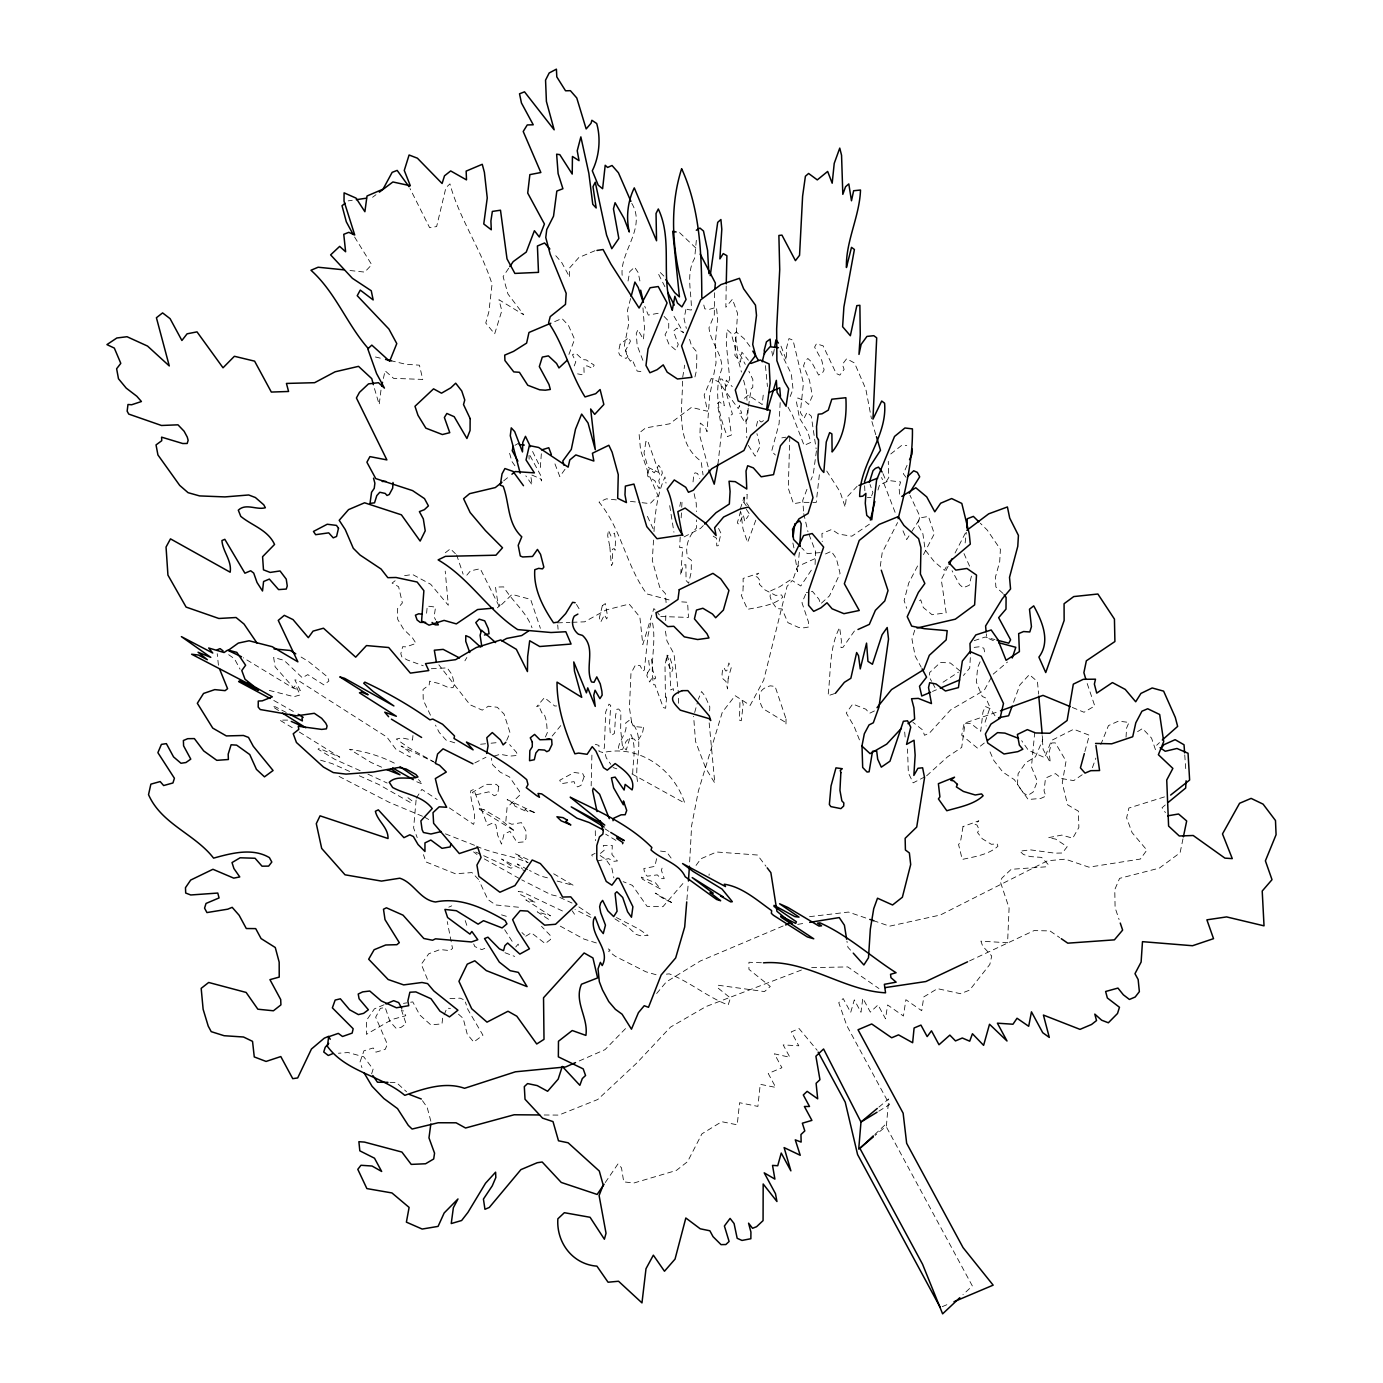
<?xml version="1.0" encoding="UTF-8"?>
<svg xmlns="http://www.w3.org/2000/svg" width="1383" height="1383" viewBox="0 0 1383 1383"><rect width="100%" height="100%" fill="white"/><g stroke="black" fill="none" stroke-linecap="round" stroke-linejoin="round"><path stroke-width="0.75" stroke-dasharray="5 3.75" d="M531.003 477.55L532.178 484.984L525.817 475.838M714.492 292.729L714.302 315.013L708.978 327.788C710.499 342.362 722.358 353.754 721.926 368.708C713.438 390.646 718.883 415.799 727.423 436.579L731.469 434.988L728.789 416.473L732.437 414.157L725.384 389.816L726.265 380.135L732.247 386.67M637.546 781.551C633.708 762.5 645.913 738.159 631.703 722.566L629.421 707.906L630.959 673.4L635.471 665.016L640.018 665.517L643.009 671.135L644.305 670.012L648.091 635.004L651.082 621.831L652.309 621.693C656.873 642.611 649.301 664.151 653.727 684.827L654.954 684.689L663.252 707.543L665.638 708.269L666.779 695.303L665.43 697.43L665.016 665.828L666.952 654.747L669.51 662.388L670.79 689.927L673.314 688.682L673.677 692.589M726.213 285.987L725.85 307.268L732.42 299.212L737.554 313.371L734.857 355.345L740.475 362.087L741.876 352.146L748.376 360.202M665.672 620.552L665.932 612.341M682.614 381.189C682.338 408.625 675.094 442.422 701.095 461.282L703.065 474.922M815.106 564.506L815.521 551.437L808.64 533.475M709.168 722.877L714.804 783.055L705.814 768.395L695.528 741.478L693.626 716.308M709.652 710.862L709.807 706.869L704.984 695.995L701.527 691.552L698.346 699.262M748.186 408.21L747.702 418.634L744.849 422.42L739.283 413.258L741.703 413.206L739.335 406.567M780.168 402.591L779.113 423.561L771.628 451.342L775.379 454.99M789.814 436.527L788.275 488.268L793.479 503.706L801.449 502.34L816.229 502.392L819.41 474.317M680.211 536.984L679.658 547.599L682.113 547.34L682.476 551.264L680.626 575.19L683.427 565.007L685.882 564.748L686.072 580.532L688.648 583.228L691.206 572.078L691.362 560.201L687.87 557.608C684.464 547.201 688.803 535.48 696.479 528.029L696.634 519.904M681.179 517.864L681.629 509.376M681.733 507.25L682.061 500.888L680.834 501.009L679.796 506.316M653.537 540.061L652.292 560.392L659.708 587.291L665.396 593.618L666.087 602.608M654.003 531.539C655.006 513.11 657.34 493.887 664.981 476.979L666.018 483.134M689.65 861.92L691.638 825.582L698.398 790.972L722.306 712.21L735.134 695.666L750.156 705.382L763.71 680.038L787.031 586.427L792.217 580.549L800.792 585.994L812.72 568.085M970.33 657.616L969.725 668.058L963.415 675.492M1126.039 737.174L1126.575 728.098L1128.995 722.445L1118.467 721.113L1108.457 725.591L1100.799 744.573M591.907 755.101L591.163 785.872M799.357 552.422L797.421 571.594L794.897 555.81M541.341 453.78L540.338 467.333L532.006 450.27M717.933 464.308L721.822 429.491L717.362 403.663L719.35 401.762L724.277 405.772L720.094 378.89L722.254 379.201L726.369 386.376L729.74 379.201L726.317 343.693L727.026 329.569L731.244 333.459L741.444 372.062M686.902 899.832L688.267 883.115M1034.743 732.16L1031.441 766.943L1037.388 781.36L1033.049 792.113L1027.569 795.588L1023.334 792.891L1014.344 779.666L1002.882 772.112L993.876 760.564L989.709 751.142M412.964 735.531L412.497 740.043L401.606 737.865L396.299 739.075L408.953 747.84L433.622 761.739M696.341 240.314L694.646 258.293C685.536 273.851 691.915 293.006 691.31 310.069L687.386 309.498L686.279 307.631L684.032 318.747L686.331 328.393M693.039 481.924L693.868 473.92L695.165 472.796L697.551 473.522L699.746 478.483M965.144 542.931L966.319 532.317M416.093 800.048L413.621 828.019L417.199 837.597M442.629 1018.199L441.99 1023.887L430.787 1024.855L419.758 1014.966L412.791 1001.897L403.473 1003.384M656.614 858.687L654.851 866.363L643.838 868.541L644.703 873.658L647.279 876.165L657.288 874.886L661.16 878.654L664.22 878.654L661.402 870.287L663.079 864.963M763.226 395.158L762.171 404.527L748.462 395.123L743.449 399.03M709.03 875.37L709.185 873.97M380.982 390.11L379.184 404.562L373.911 386.67M678.569 703.273L678.655 695.684M816.419 450.875L813.239 474.49L810.87 480.057M744.071 502.323L744.936 496.117L747.166 494.353L746.82 503.568L748.566 505.677M880.297 566.269L882.198 552.664L897.584 522.567M748.48 406.274L751.159 388.83L752.784 387.309L752.836 379.495L748.877 371.232M682.701 377.213L684.706 365.147M774.255 349.432L772.941 357.021L771.8 351.386M628.038 281.026L629.714 271.708L634.59 267.126L638.168 272.607L640.485 283.705M747.788 410.267L746.025 419.862L746.803 437.858M1182.984 838.841L1180.097 852.741L1159.352 868.109L1119.608 878.361L1114.767 889.632L1115.096 907.697L1119.089 919.557M383.385 378.458L385.096 370.782L393.585 378.354L422.749 379.426L419.429 365.181L405.755 364.265L391.596 360.859M971.436 576.106L969.189 585.355L963.104 587.74L959.491 584.456L952.057 570.712M630.596 298.503L627.45 310.535L628.764 323.536L624.338 345.56L627.052 355.811L630.337 361.222L632.135 359.511L637.183 371.076L641.729 371.733L643.527 370.022M756.328 426.171L758.091 419.429L761.151 422.057L764.107 420.311M740.303 508.944L744.123 496.998L743.518 501.908L746.25 505.798M755.809 520.181L747.581 542.464L742.965 528.807L740.908 512.419M1084.877 751.557L1089.355 735.237L1073.709 729.239L1051.426 740.475L1044.787 757.694L1028.347 750.226L1021.674 740.7M694.664 712.522L697.81 701.164M740.666 511.105L737.312 522.93L738.868 524.295L743.276 514.649L744.728 521.374L748.393 515.634M568.914 354.428L574.602 339.302L568.448 325.42L561.999 318.505L550.555 323.345M371.629 1073.848L373.099 1069.145L363.746 1056.802L348.101 1052.549L338.437 1053.241M877.963 490.031L879.605 484.741L889.39 480.61L900.627 481.958L898.985 487.248L900.022 497.5M914.733 630.233L911.967 639.032L915.148 656.026L921.199 667.211M694.94 376.919L696.617 369.814L696.842 351.991L691.465 345.646L688.613 336.052M1013.549 702.27L1019.859 684.931L1029.35 674.61L1037.457 681.594L1038.581 694.093M1092.397 767.686L1095.889 758.057M871.636 495.84L872.88 492.452L870.028 484.465M790.194 396.523L793.029 389.107L791.335 374.032L779.372 349.571M574.222 365.89L575.812 361.827L572.441 354.722L575.881 353.201L582.675 359.649L586.098 359.857L594.154 365.129L592.581 368.327L586.997 365.873L583.868 366.236L584.127 373.704L582.865 374.879L577.593 373.859M806.946 489.34L802.728 500.335L803.592 511.71M444.064 1014.863L446.934 1008.172L450.443 1008.397M739.663 405.288L738.245 408.59L718.693 381.829L711.242 378.51L704.154 395.019L707.526 411.27L691.465 407.363L669.614 423.838L645.688 427.9L639.015 433.121L640.554 450.184L648.35 473.332L657.98 495.65L650.131 503.619L638.289 502.271M805.615 594.275L801.984 602.729L808.381 621.728L808.848 626.966L803.938 627.813L798.631 627.45L787.947 622.678L782.017 608.952L776.727 608.606L771.662 601.311L770.072 596.557L770.729 590.8L779.735 586.755L793.583 577.817L797.542 566.477L815.711 558.317M506.697 740.389L510.033 732.765L504.034 714.026L497.275 707.266L488.424 706.212L482.252 710.136L470.013 704.76L438.86 664.825M545.438 736.966L547.34 732.61L546.492 721.425L544.072 713.438L541.894 712.919L539.75 708.079L539.768 705.503L536.639 706.713L544.504 697.62L554.704 706.004L556.571 705.952M980.098 661.8L977.643 667.453L976.312 682.044L982.258 696.462L985.889 698.052L990.055 707.474L985.076 722.133L986.131 725.971M426.604 613.222L427.261 606.031L435.559 607.12L434.089 616.974L435.714 619.982M917.586 565.975L908.735 583.004L904.119 600.602L906.729 608.33M923.481 554.618L934.303 533.786L928.442 516.429L920.473 517.795L910.152 534.08M948.168 566.252L941.27 579.512L946.179 612.825L932.073 614.726L923.325 607.535L920.715 599.824L917.378 602.435M955.048 553.01L965.87 532.178M907.058 465.328L903.358 473.816L906.349 477.671M946.283 566.857L944.433 570.263L934.199 561.55L925.192 550.002L922.893 533.821L917.517 523.88L920.006 516.533L909.979 495.27M991.196 677.739L984.229 690.307L950.519 709.963L929.497 733.042L924.501 735.289L922.72 730.017L912.918 722.289M464.913 660.815L466.849 657.495M416.3 798.147L421.85 789.399L437.184 799.547M909.011 535.878L906.712 539.508L901.733 527.857M508.702 268.267L503.101 276.583L507.941 293.974L523.759 314.788L498.917 299.713L501.822 310.691L494.665 333.891L485.761 323.052L488.839 311.918L492.054 284.207C481.215 249.32 459.502 219.206 449.942 183.887L445.914 187.673L436.63 226.57L429.629 227.659L409.99 188.52M605.253 1182.551L618.011 1163.881L621.503 1167.84L623.716 1181.843L633.725 1183.053L676.339 1170.45L687.593 1161.616L701.942 1133.818L721.701 1121.699L737.225 1124.828L739.559 1102.718L757.901 1106.4L760.235 1084.307L775.759 1087.418L768.239 1073.502L781.914 1067.728L774.394 1053.829L789.883 1057.286L783.193 1044.908L798.786 1045.79L791.266 1031.891L799.097 1028.572L817.163 1050.302M552.18 736.05L560.772 725.608M854.417 630.994L843.025 647.279L840.95 647.503L841.383 640.744L839.654 627.536C829.074 647.417 830.837 673.556 828.019 695.77L835.401 693.315M564.99 469.304L559.804 476.565L553.667 460.522M696.064 865.395L700.853 858.791L716.515 851.997L757.435 855.022L765.975 866.242M656.631 993.53L666.295 981.93L700.368 960.978L783.573 925.78M466.832 575.172L470.445 570.885L480.247 568.707L499.401 606.757L512.09 594.396L530.64 599.392L540.39 628.331M515.755 946.975L518.193 944.088L519.265 948.271M682.891 883.547L662.924 906.695L647.071 906.332L632.429 885.379L623.145 881.645M857.149 486.246L846.292 497.776L845.22 507.129L840.017 491.708L826.74 471.033M625.514 1028.606L605.045 1049.628L577.489 1061.729M703.325 525.575L700.49 528.427L684.049 536.915M497.379 607.811L500.127 605.235L497.448 600.257L495.494 587.084L503.689 586.893C512.142 601.294 526.37 611.805 532.006 627.761M890.773 453.97L901.768 445.309L906.764 445.603M1156.672 745.264L1159.49 742.602M874.799 1134.509L885.189 1124.742L972.335 1285.931L962.948 1294.747M1165.281 804.958L1162.048 807.741L1165.42 812.599M993.184 674.143L1007.464 662.042M878.914 1107.091L888.681 1098.932L886.417 1125.969L875.024 1135.478M503.637 480.886L510.275 475.545M984.281 743.034L977.643 748.255L961.704 735.168L964.158 723.309L998.457 711.571M445.361 552.733L450.357 548.809L455.37 553.667M395.123 580.739L392.098 583.073L398.598 586.703L402.367 602.919L397.509 608.676L397.699 619.342L403.594 629.23L412.428 637.805L416.006 643.372L406.135 646.898L402.66 646.674L400.811 653.761L401.848 656.873L407.121 659.898L423.267 665.776M372.597 197.268L375.986 194.709M1082.197 774.739L1073.709 780.617L1061.487 778.525L1055.506 773.616L1045.496 778.11L1044.044 790.903L1045.825 796.159L1040.811 798.406L1028.226 799.512L1017.456 784.628L1018.095 773.719L1025.875 762.638L1035.452 756.829L1042.713 739.922L1042.333 735.756M869.406 524.192L851.859 536.189L838.72 534.115L831.702 529.447L821.917 533.579L822.245 541.583M942.999 682.234L958.436 672.173M1137.569 731.659L1142.548 728.513L1151.555 738.124L1156.223 751.954M878.827 1111.154L889.528 1104.619L846.776 1025.581L838.755 1002.675L843.163 998.543L850.683 1012.442L854.314 999.874L860.987 1012.235L862.819 998.232L870.339 1012.131L878.032 1004.905L885.552 1018.822L887.609 1004.974L903.445 1016.021L905.882 999.702L921.718 1010.731L923.792 996.901L937.467 988.655L960.476 993.703L969.604 990.124L989.83 964.452L991.715 956.016L982.691 946.145L980.91 941.149L1007.585 942.757L1009.089 908.009L1000.203 881.351L1002.035 877.946L1011.215 869.319L1045.807 866.83L1048.245 864.531L1041.624 857.408L1030.11 856.561L1023.455 854.487L1019.841 851.202L1030.162 849.836L1055.004 853.173L1062.282 853L1067.192 846.724L1055.73 839.153L1048.47 837.649L1061.833 835.09L1072.724 838.202L1078.878 827.414L1078.394 811.181L1067.52 804.733L1062.248 783.02L1066.051 761.082L1055.281 742.878L1051.633 742.965L1049.144 751.972L1050.267 762.586L1043.093 749.309L1042.142 735.618M924.829 776.866L913.16 782.847L908.354 772.872L907.507 748.981M926.627 775.811L947.58 756.795L961.704 747.425L965.057 723.171L970.952 723.568L980.754 731.296L982.933 712.124L985.353 706.488L990.435 708.753L996.503 718.175M514.995 445.309L520.388 442.162M474.818 762.915L485.969 757.244M874.402 710.948L869.406 713.369L865.931 709.254L852.741 704.033L846.24 712.988L854.193 726.542L859.569 740.182M595.105 853.38L591.699 855.022L594.102 859.12M600.447 853.415L604.181 850.303L603.282 845.48L612.306 845.48L611.926 854.435L617.44 860.952L614.017 861.298L608.589 858.67L597.715 860.883M969.569 960.891L1034.069 930.603L1049.922 930.897L1059.655 937.588M825.478 553.943L831.339 551.316L836.387 558.611L840.069 573.357L829.489 595.866L820.551 603.973L818.943 599.219L812.374 591.25L806.341 592.581M448.784 907.162L451.74 905.83M484.776 948.34L481.82 949.654L474.801 946.542L472.329 940.665M525.747 936.222L531.383 932.799L545.23 943.604L550.624 939.403L550.054 935.185L541.496 926.316M594.932 250.738L578.82 257.549L569.26 268.302L569.606 277.084L561.74 262.545L553.822 253.504M932.505 691.431L936.412 689.789M384.042 1004.767L374.378 1008.864L366.651 1020.17L366.409 1034.346L391.994 1019.496L405.772 1015.692L402.73 1010.091M942.255 1306.676L948.116 1304.186M801.449 970.019L705.952 1006.582L670.461 1027.137L636.923 1062.887L597.784 1099.485L558.818 1115.096L541.808 1114.975M974.202 640.657L985.163 637.044L994.999 639.603M493.973 756.155L500.145 754.288L510.102 756.086L517.536 755.446L516.481 752.335L509.636 744.642M1164.469 796.902L1128.874 808.052L1126.626 817.854L1132.072 832.618L1146.87 850.113L1140.37 859.05L1088.922 867.158L1065.411 859.171L1047.536 860.762L940.336 915.01L889.58 926.178L873.918 920.801M658.17 313.284L648.299 315.099L644.737 306.265M781.844 437.875L785.821 437.201M797.732 924.38L805.701 923.031M348.188 200.881L352.25 200.276M404.614 575.656L412.566 574.498L430.701 584.283L448.299 605.253L445.222 571.11M809.539 916.67L848.453 912.071L870.011 919.453M974.151 647.382L980.219 646.674L983.849 648.264L985.024 653.831M666.399 974.151L669.234 973.857C690.082 981.965 707.37 997.091 728.167 1004.992L730.431 998.025L718.313 988.275L717.725 985.18L764.505 991.576L770.296 986.477L748.929 969.362L748.946 962.257L761.411 962.741M480.593 744.244L488.977 743.414M491.069 743.207L497.361 742.585M820.205 552.63L807.188 553.546L801.742 547.91M557.522 622.869L570.003 622.385M572.078 622.315L584.577 621.831L605.892 610.041L629.161 604.043L639.862 617.008L642.818 644.547L653.865 608.52L659.38 614.916M449.942 998.561L460.228 998.163L463.236 999.511M867.383 497.621L871.013 497.534M811.665 967.651L847.744 966.907L878.931 988.534M431.34 668.732L447.21 667.868L452.051 674.662L454.454 684.326L453.036 687.662L448.818 687.749L439.811 683.738L429.594 681.162L429.162 684.931L423.042 689.46L423.233 700.126L431.738 717.812M390.041 1082.353L396.299 1082.422L406.567 1091.809M660.763 616.524L688.475 617.406L687.576 602.262L678.967 601.691M518.521 907.231L495.65 904.949L487.853 899.486L479.348 881.282M616.369 499.885L606.359 498.831L599.029 502.115C621.676 529.205 625.929 565.63 646.829 593.912L670.669 600.343M350.003 270.515L364.714 272.105L371.699 264.689L354.169 236.337M630.389 501.372L636.318 502.046M287.664 720.111L279.746 720.111L294.648 729.135M590.939 917.396L575.034 909.495M660.504 851.064L666.623 851.911L671.429 858.497M269.27 690.411L293.939 696.686L300.111 694.975L295.685 685.138L293.594 687.818L275.113 666.796L273.644 657.495L284.034 660.313L302.358 677.808L307.735 674.627L323.916 684.913L328.895 681.006L327.633 677.03L308.668 661.61L299.454 656.043M556.294 895.925L550.918 894.68L521.737 879.865M375.433 356.987L381.501 358.439M547.426 877.825L540.442 876.009L529.516 870.477M656.078 974.738L645.826 971.765L615.452 956.396L608.589 951.245L610.162 950.173L605.426 947.009M320.562 760.201L332.093 763.589L349.622 771.437M595.347 744.313L598.96 745.42L599.029 751.367L602.642 752.473L604.319 747.823L605.719 711.917L608.987 704.12L610.733 705.434L609.575 723.43L610.283 733.785L612.047 735.082L614.45 733.336L615.608 715.339L616.922 709.237L618.771 709.047L620.898 711.796L620.656 729.705L622.385 745.904L626.257 749.966L630.925 734.563C637.304 747.754 632.1 763.088 632.774 777.09M501.545 914.855L509.117 917.171M454.765 742.844L446.035 740.043L439.189 732.368L435.472 725.09M596.384 942.964L583.833 939.022L558.732 925.296M613.049 767.548L616.818 768.827M631.927 773.927L684.741 803.108C674.126 769.743 640.26 745.057 604.751 752.214L606.273 757.849L610.785 764.315M557.107 881.057L573.513 885.448L553.235 873.52M475.752 852.066L510.967 868.23L513.041 867.227L501.597 859.05L525.333 871.152M504.951 952.714L514.701 956.414M1072.309 707.439L1084.03 712.262L1094.766 705.918L1086.312 680.92M559.804 897.377L572.009 903.047M422.472 816.247L389.297 802.382L338.005 775.88M474.542 845.307L445.378 833.828M476.461 846.154C492.936 853.795 511.537 855.178 528.081 862.733L515.358 853.778L530.173 860.485M993.426 640.675L986.632 637.632L986.286 633.76M360.133 770.677L334.807 759.336L318.038 749.171L319.179 748.393L339.751 757.175L296.463 730.259M367.93 774.152L387.171 783.037M359.355 775.794L378.838 784.507L410.924 802.832L412.462 801.172L405.409 795.795M381.622 767.202L370.955 762.413L349.622 749.275C365.838 751.574 382.002 756.501 396.454 764.246M562.466 910.982L522.359 892L518.245 891.516L519.749 894.196L535.567 902.252L525.817 899.884L550.503 915.84L537.192 911.795L551.402 921.216M531.885 475.061L540.425 478.691L541.652 480.973L540.874 475.717L529.966 455.56M435.455 762.776L401.07 746.025L408.884 751.488L410.284 757.123L395.728 749.05L386.912 737.087L297.846 680.229L294.838 679.883L300.301 690.549L292.798 687.852L243.339 657.789M616.438 917.569L638.687 928.978L648.091 935.478L640.329 935.721L635.99 934.355L628.487 927.509L614.294 918.468M286.229 712.452L275.459 706.834L272.451 706.488L279.159 710.914M527.684 869.544L517.225 863.977L522.29 868.801M615.919 840.38L605.719 834.208M273.782 700.455L294.89 712.331M416.767 781.758L422.524 784.109L418.496 779.563M424.322 817.042L429.923 820.188M484.344 858.912L519.87 878.827M609.142 831.511L603.524 827.916M713.161 536.137L716.619 538.298L716.757 545.87L718.175 545.732L720.992 533.285L718.365 527.995M600.136 855.541L605.875 859.396L611.77 867.711L613.862 877.911M578.855 906.92L591.751 915.615M449.389 807.914L473.608 824.389C477.239 812.772 469.719 802.054 470.773 790.748L473.712 789.416L487.525 825.323L493.42 822.66L495.944 825.115L497.621 835.107L501.51 844.114L504.052 834.018L509.964 831.373L517.104 842.489L524.537 841.849L525.972 838.513L526.093 831.304L521.46 822.626L511.814 824.268L505.815 821.588L507.06 807.603L520.457 794.412L519.42 791.301L509.48 776.952L500.214 772.163L492.642 764.816L491.276 758.264M228.679 654.695L234.436 658.757L240.054 669.165M473.574 851.893L477.014 854.487M960.148 671.049L950.346 662.993L940.457 662.405L929.601 672.605L929.566 677.584L931.589 681.318M664.065 316.43L668.767 321.305L668.715 327.996L665.05 334.772L668.992 344.332L675.786 350.124L678.24 344.488L673.521 331.228L676.771 328.169L683.565 332.836L673.642 315.618M458.482 1014.171L463.201 1018.424L467.229 1034.156L473.729 1042.039L482.944 1035.193L467.903 1009.555L465.38 1002.053M679.537 232.621L698.311 250.375M1003.09 593.497L995.864 586.962L995.328 577.454L999.702 561.671L1000.41 549.345L987.22 530.052L980.305 523.223M521.961 932.557L524.485 934.994M663.892 276.099L659.898 272.105L658.291 273.627L665.793 288.459M478.57 879.484L471.983 872.587L455.387 873.762L425.895 861.92L423.44 854.659M850.562 950.173L847.9 947.217L846.949 941.218M576.469 604.406L580.168 610.543M749.949 346.442L744.313 338.835L736.309 331.955L734.684 333.493L737.779 350.504L745.281 364.369M514.925 465.777L511.917 461.473L508.927 450.893M422.472 1100.695L427.174 1107.403L431.081 1122.045M572.251 910.878L574.515 914.249M746.353 509.324L749.292 513.733M504.691 929.739L513.975 944.191M748.324 445.378L755.204 456.217L760.114 445.983L756.933 433.64M882.942 473.556L886.313 481.509L888.768 477.533L888.284 461.3M788.033 407.138L792.822 415.972L804.111 445.378L810.801 442.422L807.845 431.859L799.478 418.064L796.556 402.453L797.818 397.941L805.062 401.139L808.675 404.406L812.391 395.918L809.47 380.308L803.523 365.89L805.39 360.807L807.828 358.508L811.441 361.793L818.615 375.052L822.263 373.289L824.112 369.883L821.761 360.427L814.587 347.15L816.437 343.762L823.092 345.836L836.214 373.514L839.844 375.104L844.131 369.417L842.351 364.421L846.655 358.716L854.504 363.003L865.81 389.055L871.446 418.772M932.609 683.185L936.654 690.67M647.434 516.343L653.018 528.634M963.986 553.563L969.829 566.753M895.095 512.332L881.611 477.498M631.772 203.387C647.244 229.008 617.44 253.296 622.627 278.363M427.433 979.302L421.279 964.279L428.782 953.751L440.122 949.551L449.821 950.588L452.518 948.479L447.262 921.579M781.015 346.165L786.339 360.064L786.495 348.049L788.984 338.558L793.029 340.235L803.437 383.333L800.308 412.428L803.972 418.427L807.067 412.324L811.285 416.214L816.126 448.835M642.888 360.358L637.165 345.456L636.249 333.493L637.891 329.794L643.441 339.457L644.478 327.788L642.957 307.856M875.767 434.729L871.688 420.76M456.632 554.894L463.132 574.17M465.207 920.577L467.938 928.667M401.347 1009.728L406.083 1023.8L400.914 1027.465L396.074 1028.295L389.971 1021.588L385.235 1007.515L380.377 1008.345L375.675 1017.197L387.378 1044.321L385.235 1049.351L375.934 1052.169L373.237 1047.968L363.936 1050.803L360.029 1061.988L361.931 1067.624M218.428 665.223L217.217 653.71M743.587 380.187L746.267 390.352L747.027 400.309M703.791 305.038L704.794 308.824L709.116 309.446L716.429 307.233L717.708 319.456L715.236 343.174L716.031 362.986L709.652 395.987L707.024 431.721L705.244 427.07L700.317 423.077L699.884 436.146L708.476 468.042M803.748 513.612L807.966 531.729M694.128 493.662L696.237 503.326L696.444 511.606M792.891 543.018L793.98 548.066M669.7 505.659L673.936 532.196M665.43 631.184L666.934 640.899L674.022 654.003L678.483 693.557M765.439 365.648L767.444 386.548M904.689 732.039L905.208 737.882M557.712 624.995L558.092 629.265M1184.747 754.893L1185.888 771.074M864.634 485.744L864.894 491.345M528.998 455.474L529.119 459.191M595.295 830.716L595.433 840.639M647.728 472.779L647.693 476.201L654.868 480.783L659.138 488.666L659.985 486.176L658.792 480.506L662.353 473.193L661.558 469.407L658.706 465.293L654.315 472.813L649.197 469.131L647.728 472.779M609.851 546.942L611.424 565.664L612.721 563.348L612.306 549.293L614.19 548.584L615.141 550.209L615.47 539.768L614.484 533.129L610.975 536.12L608.416 530.242L607.673 535.636L609.851 546.942M498.762 786.599L497.707 794.136L494.301 795.778L488.856 791.837L475.078 795.018L472.346 792.407L486.246 784.351L496.29 784.299L498.762 786.599M786.045 718.935L785.959 724.519L785.146 722.099L762.828 708.563C757.417 698.363 757.244 689.149 770.279 685.83L775.102 686.435L786.045 718.935M743.155 586.081L742.878 593.169L741.253 595.243L747.511 609.333C759.008 606.964 773.875 605.495 782.778 597.214L781.551 594.949L775.604 595.364L765.162 590.022L759.25 584.145L760.564 581.5L757.556 577.195L754.962 576.21L758.8 573.184L743.12 578.422L743.155 586.081M739.94 702.495L739.49 720.18L741.271 720.733L743.224 704.345L741.91 700.075L739.94 702.495M728.201 678.223L727.51 688.924L725.971 681.491L722.427 678.327L722.047 674.316L722.756 668.179L724.173 668.024L725.556 670.911L726.818 670.79L728.876 662.976L731.227 667.782L728.201 678.223M667.125 655.888L666.744 661.109L671.792 671.931L672.951 668.732L671.758 663.287L669.147 655.698L667.125 655.888M963.017 826.55L960.424 842.264L958.54 844.477L962.257 859.431C973.978 856.803 988.776 854.729 997.921 846.223L997.108 843.803L991.352 844.304L982.241 838.703L977.522 832.514L979.199 829.679L977.003 825.115L974.669 824.078L978.836 820.828L963.017 826.55M513.888 803.782L515.029 806.203L527.269 811.89L528.202 811.994L524.849 809.038L536.068 813.187L507.146 799.599L513.888 803.782M645.913 441.765L643.994 452.984L646.95 463.91L648.696 467.661L659 472.64L659.812 474.767L647.607 440.52L645.913 441.765M643.596 727.423L642.369 733.509L638.064 740.285L635.782 741.305L634.399 739.162L629.386 737.952L625.998 741.547L622.678 749.258L618.287 749.845C618.322 739.888 628.331 733.128 625.669 722.998L630.406 719.488L633.397 726.455L643.596 727.423M620.12 344.16L618.408 351.991L619.826 355.189L625.98 358.456L627.847 356.71L625.635 350.297L630.441 341.238L628.816 337.677L620.12 344.16M641.314 877.185L642.507 879.208L660.625 889.027L655.438 882.769L641.314 877.185M602.314 605.737L599.358 617.873L600.758 622.039L604.406 614.968L606.757 618.944L607.517 616.075L605.374 603.541L602.314 605.737M584.162 776.641L581.016 785.371L577.61 786.91L575.172 784.801L574.083 781.62L561.308 783.677L559.717 780.271L574.049 772.457L582.71 773.616L584.162 776.641M647.555 672.795L646.812 675.665L649.664 682.026L652.603 676.84L654.712 679.122L655.698 677.947L652.88 670.599L651.445 658.809L650.131 658.619L648.679 660.728L649.854 669.165L647.555 672.795M671.447 902.39L665.05 899.728L655.231 893.124L671.447 902.39M484.015 809.729L477.567 808.121L515.012 831.252L499.263 818.598L484.015 809.729"/><path stroke-width="1.5" d="M912.037 448.974L912.002 454.022L909.53 459.675M726.248 283.861L726.905 255.682L723.257 253.608L719.886 258.88L721.805 229.25L720.906 219.534L717.708 222.335L710.222 275.649M689.426 866.207L688.44 881.023M393.014 482.477L392.668 488.199L389.245 494.526L387.015 495.477L385.217 493.437L379.789 492.262L376.798 495.615L374.534 502.842L370.022 503.36L371.56 492.262L374.24 488.337L374.879 483.186L373.531 478.172M1186.095 780.773L1185.663 788.051L1168.497 802.157M794.845 523.69L793.047 536.881M799.772 545.957L801.206 523.794L799.737 520.89L796.47 522.757M717.933 464.308L714.233 484.188L708.96 470.03M686.729 901.906L684.689 926.973L675.665 957.935L661.16 974.98L648.489 1007.308L644.236 1005.718L638.427 1012.667L631.461 1029.177L622.073 1014.188L615.366 1009.313L608.745 1001.551L602.487 989.917L599.323 981.671L598.026 968.843L600.378 962.361L602.21 965.541C610.958 949.62 590.143 936.066 593.635 919.522L595.018 916.808L599.755 929.169L603.265 933.577L605.46 925.141L600.723 912.763L599.634 906.764L600.62 903.013L602.625 900.385L607.863 910.878L613.689 916.601L617.077 911.259L615.089 893.435L616.87 891.758L622.696 897.463L627.588 911.795L631.478 917.24L632.895 906.729L619.014 878.43L617.095 878.153L611.926 885.189L606.255 881.455L596.782 859.068L596.799 845.514L599.496 836.853L602.867 834.122L603.265 830.941L600.118 820.672M714.838 288.857L715.374 283.048L700.23 254.109M966.786 528.064L967.287 518.763L973.373 516.395L978.922 521.858M766.562 409.696L770.106 383.454L769.104 363.954L760.27 359.995L750.969 363.435M430.822 1124.033L428.972 1137.881L434.556 1153.18L433.692 1158.971L425.584 1163.76L411.235 1164.4L401.9 1152.056L364.438 1142.081L358.888 1141.701L359.822 1150.829L374.499 1158.211L381.673 1171.47L372.044 1166.025L360.963 1165.281L357.799 1169.344L366.875 1188.585L391.942 1192.941L409.109 1207.411L406.395 1222.14L422.161 1229.055L438.083 1226.393L444.168 1212.96L457.98 1198.957L453.365 1207.705L451.238 1223.557L461.628 1220.515L467.921 1212.424L485.537 1183.226L495.598 1172.179L495.823 1177.521L492.279 1185.819L483.428 1199.078L484.949 1209.295L489.288 1207.463L520.924 1169.62L537.244 1162.723L542.188 1161.997L561.256 1182.448L597.145 1194.445L604.094 1184.263M898.137 518.677C905.692 489.063 912.936 459.726 912.417 428.868L904.931 427.987L894.542 436.44L876.597 480.022L871.774 519.749L866.761 515.375L865.274 503.274L865.914 493.403L862.698 496.203L859.656 496.514C859.794 463.34 887.506 436.786 884.584 403.179L881.697 401.035L872.967 419.118L876.701 337.832L873.797 335.689L866.951 336.415L861.142 344.384L858.981 354.411L860.261 334.669L859.88 305.297L856.838 305.626L850.355 335.723L842.61 326.734L843.889 306.991L854.4 249.493L851.513 247.35L846.431 267.507C845.635 241.42 859.586 216.509 860.503 190.024L853.639 190.75L851.479 200.777L848.799 183.904L845.583 186.705L842.817 194.346L841.556 155.259L839.758 148.102L834.226 163.384L832.186 183.213L827.656 171.44L817.284 179.894L808.606 173.463L805.407 176.246L802.607 196.161L799.547 255.319L795.432 260.661L781.948 235.127L778.888 235.456L779.718 269.685L776.658 328.843L776.883 360.686L784.576 381.933L788.673 388.848L786.045 406.291L777.09 392.53L776.364 380.342L767.392 409.904M774.584 347.531L775.915 339.941L778.456 343.053M486.678 753.458L488.095 745.869L486.799 737.709L492.296 732.558L500.421 739.905L503.118 744.884L505.85 742.308M1183.381 836.853L1186.683 820.966L1178.558 813.999L1167.667 815.849M381.673 386.134L382.521 382.296M513.197 446.363L512.229 450.685L517.882 461.161M450.841 844.045L450.184 846.932L442.007 848.332L430.839 840.034L424.961 842.887L424.944 851.461L418.046 844.529L413.344 836.525L409.817 834.813L403.94 837.666L378.32 809.85L375.381 811.268C377.524 821.191 388.364 827.38 388.035 838.53L320.061 815.832L316.292 823.646L321.686 848.436L345.024 874.799L381.483 881.092L399.808 878.205C414.07 882.821 419.983 899.935 435.507 901.993C460.746 896.806 483.808 908.354 505.123 920.473L506.956 923.879L502.098 927.941L483.497 920.68L478.12 924.155L456.373 910.723L444.911 909.426L447.608 917.534L469.943 934.113L471.845 931.468L477.792 939.714L471.396 941.961L435.507 938.815L432.568 940.25L423.803 938.487L403.041 915.166L386.427 907.801L383.489 909.236L385.01 919.626L399.307 942.653L396.886 944.693L385.701 944.987L374.136 949.723L368.673 959.214L388.174 979.527L403.68 984.903L421.971 982.483L427.624 983.624L433.813 990.937L457.929 1010.212L449.492 1016.885L439.984 1011.18L431.029 998.751L415.851 991.905L409.869 992.233L407.864 1000.946L408.746 1005.683L396.437 1007.775L381.259 1000.929L369.762 991.023L362.657 991.888L358.214 994.049L359.096 998.785L368.379 1009.763L363.608 1013.359L358.404 1014.603L349.657 1009.797L340.374 998.82L335.153 1000.065L332.369 1007.861L353.166 1028.745L352.164 1033.101L342.517 1036.489L338.299 1033.378L328.653 1036.766L327.425 1046.395C346.545 1072.344 381.207 1075.438 404.787 1095.336C423.647 1088.767 444.877 1081.35 464.55 1088.3L515.41 1071.808L565.682 1066.933L575.518 1062.593M870.391 520.06L874.834 501.493M762.24 361.81L764.315 353.218L770.003 346.77L778.456 347.686M631.132 296.446L634.901 282.063L638.203 287.457L642.749 300.941M612.997 820.724L613.654 818.235L621.157 814.812L625.151 814.743L626.724 810.455L623.474 800.93L623.353 804.785L613.654 787.878L611.407 777.868L615.141 777.108L624.113 790.039L625.151 784.386L632.1 789.918C635.938 777.989 623.405 769.657 615.158 763.554L607.258 770.158L603.489 767.669L595.917 751.073L592.218 746.647L587.118 754.305L578.613 753.078L574.879 753.821C565.059 731.106 556.9 707.128 557.021 682.113L581.724 697.326L574.464 671.083L573.772 661.938L586.427 692.848L587.74 687.87L595.243 706.402L593.756 695.2L595.07 690.221L599.911 698.674L602.158 695.13L601.864 691.206L600.257 683.876L596.782 676.909L594.033 682.32L591.492 681.957C584.56 666.606 596.471 648.195 582.485 635.419L578.388 634.175C572.942 629.991 570.643 622.246 574.273 616.144L577.904 614.087M1084.324 753.597L1080.417 767.859L1085.033 773.114L1090.789 770.677L1099.589 770.556L1095.941 745.437M869.319 482.46L873.053 470.618L875.491 468.318L878.533 467.126L882.147 472.087M1012.235 658.014L1015.814 647.313L998.716 642.697M864.461 482.027L869.44 467.35L880.487 450.288L876.476 436.717M1012.149 706.125L1008.639 715.754L998.526 717.76M622.557 843.734L623.024 842.679L616.783 838.426M949.136 564.368L952.092 558.68M509.826 266.591L513.197 261.612L526.249 252.086L534.408 230.702L539.335 237.029L544.435 224.011L527.718 193.084L529.862 174.621L540.857 172.512L523.206 131.489L527.251 124.937L533.25 124.798L521.443 102.964L519.524 93.802L524.52 91.831L554.168 129.829L546.406 101.46L545.559 80.128L549.189 72.971L556.415 69.15L556.796 76.878L565.543 90.794L570.384 90.673L576.763 97.968L586.167 128.947L591.042 123.26L591.872 120.269L596.678 123.502C601 138.283 599.288 156.815 592.287 170.783L598.199 185.132L602.608 188.745L605.201 165.286L607.604 167.447L612.047 165.493L618.426 172.771L630.925 201.399M1161.53 747.805L1163.864 744.728L1175.118 739.68L1184.038 744.78L1184.609 752.871M877.029 707.664L891.516 689.598L923.827 669.579L929.324 655.3L946.179 639.88L947.199 630.683L924.397 628.677L911.691 626.136L907.231 616.697L918.364 592.443L924.864 583.488L920.404 574.049L920.957 547.685L918.606 538.661L903.929 525.471L898.207 516.637L879.121 524.434L859.223 540.442L844.356 583.747L859.258 610.491L843.941 613.672L832.099 608.797L826.999 602.763L820.966 607.811L813.671 611.355L808.571 605.339L808.796 590.368L823.646 547.08L812.184 533.527L803.609 535.567L794.274 554.946L758.783 519.074L748.601 507.042L740.026 509.065L723.586 517.035L714.631 527.736L716.083 535.532L705.883 523.483L685.138 508.08L677.826 511.624L682.165 534.996L656.994 538.713L646.795 526.664L633.933 484.067L625.358 486.107L624.978 494.786L626.43 502.565L617.682 498.312L618.27 474.68L612.116 452.189L608.848 445.274L592.425 453.244L593.86 461.04L575.829 454.921L569.796 459.969L568.136 467.143L538.644 447.47L529.343 445.603L526.041 459.951L534.391 472.882L515.254 471.551L511.935 474.213M835.401 693.315L844.391 682.303L850.856 678.275L856.647 652.534L858.515 655.68L860.243 668.905L866.553 643.112L867.954 661.385L872.431 664.255L882.077 634.762L887.195 627.519L888.526 639.102L878.966 707.111L873.313 722.79L869.043 724.917L864.323 733.785L862.007 745.748L862.681 767.461L867.037 772.025L869.112 771.8L872.5 751.349L876.666 750.9L877.686 759.163L881.299 767.15L889.96 761.22L903.376 721.269L907.542 720.82L910.757 727.181L906.539 744.382L914.042 740.233L915.148 755.187L913.852 775.431L917.932 768.291L922.617 767.79L924.553 777.644L916.722 827.034L905.139 838.323L905.416 850.009L909.374 852.948L910.688 864.531L902.373 897.239L892.571 904.983L877.514 898.207L873.728 908.648L870.339 929.117L868.489 957.779L863.891 964.971L853.242 953.129M328.705 1043.37L325.212 1047.294L323.743 1051.979L328.307 1055.488L332.663 1053.656M901.405 728.322L886.676 744.158L870.08 753.649L861.868 746.025M704.725 524.14L716.014 512.713L729.342 504.017L730.086 491.484L729.048 481.232L735.272 481.647L746.768 489.012L746.025 470.998L747.684 465.725L753.372 467.903L761.186 476.807L773.529 474.646L780.444 445.758L788.742 436.129L798.337 442.767L812.997 497.655L808.052 513.491L798.942 518.867L792.528 529.222L793.565 539.456L800.377 546.51M907.818 476.288L913.696 470.773L917.309 472.364L919.712 476.789L909.271 493.282M1162.325 739.957L1177.642 726.403L1175.291 717.397L1163.622 691.137L1152.177 687.973L1140.94 693.419L1135.702 701.769L1125.261 689.426L1112.433 682.58L1096.719 693.108L1094.368 684.084L1095.492 679.191L1083.287 679.312L1073.312 684.153L1067.123 720.508L1049.783 733.267L1035.452 732.955L1027.362 729.619L1017.387 734.459L1019.357 745.109L1022.85 749.223L1017.853 751.643L1004.023 753.994L987.721 743.034L985.37 734.027L990.989 724.052L1000.099 718.175L1003.488 703.48L981.169 656.285L970.088 651.514L962.343 661.057L958.419 687.61L945.453 690.999L935.997 683.98L929.653 682.718L928.529 687.61L931.485 703.584L918.277 698.38L911.553 698.743L913.904 707.75L914.63 719.004L908.009 723.655M873.313 1135.892L859.949 1148.443L922.547 1264.218L942.618 1313.85L959.819 1297.686M567.065 360.375L558.974 367.93L556.554 363.452L548.411 355.88L542.292 357.091L539.318 366.599L548.999 384.509L550.33 389.453L545.317 390.196L539.698 389.816L527.77 385.252L519.403 372.286L513.784 371.906L504.933 360.531L504.709 355.12L513.525 351.386L526.612 343.105L528.98 332.473L550.555 323.345M696.306 230.235L699.954 228.074L703.498 231.03L707.577 250.375L708.857 273.609M877.271 1108.44L860.987 1122.028L858.722 1149.066L873.382 1136.843M501.977 482.235L495.339 487.559L469.615 493.662L463.599 498.71L470.134 512.523L485.416 530.588L502.513 547.772L495.944 555.205L445.43 556.346L438.117 559.89C469.286 577.852 487.663 610.007 517.674 629.593L551.039 632.515L565.82 631.737L571.075 644.046L539.698 646.518L529.689 640.744L527.649 656.597L527.442 671.568L516.36 649.336L500.698 639.949L476.236 647.555L455.612 659.674L425.515 663.65L428.782 670.565L410.371 673.123L388.709 647.521L366.478 645.567L355.69 657.167L323.466 628.21L313.077 631.115L308.323 637.667L293.04 619.601L284.293 615.349L278.26 620.397L297.881 661.835L272.192 646.691L249.078 640.778L238.308 643.095L228.489 650.166L236.821 652.378L245.621 665.24L241.783 670.53L245.016 679.243L254.403 686.677L272.33 696.825L262.251 700.853L258.275 701.06L258.189 707.093L260.246 709.531L296.723 715.824L314.304 713.3L321.651 718.296L325.748 723.153L327.079 725.937L326.405 728.841L321.703 729.411L298.244 726.213L298.814 729.36L293.231 733.785L296.446 742.498L323.466 767.081L333.303 772.578L346.027 774.117L373.324 772.025L398.546 767.496L406.049 769L415.903 774.497L417.96 776.935C408.59 780.323 397.042 774.687 389.263 782.277L392.634 787.497C405.945 794.706 422.299 795.657 432.239 808.536L420.881 820.897L422.109 829.714L423.44 832.497L430.926 834.001L441.315 831.546M1170.64 795.069L1189.622 780.064L1188.049 753.268L1176.968 748.48L1165.247 751.263L1160.095 747.667M345.093 203.301L342.016 205.721L346.303 221.799L353.184 234.522M987.6 740.441L997.541 732.627L1004.905 733.111L1018.597 738.366M379.357 192.168L392.893 181.968L410.336 185.771L404.268 170.455L409.091 155L417.407 158.198L442.093 183.507L444.513 175.797L450.685 170.939L466.503 179.894L466.157 171.112L482.252 164.3L484.396 172.322L487.248 197.942L483.756 223.994L491.276 229.768L490.913 220.969L492.348 211.426L500.49 210.216L507.008 258.863L514.874 273.419L538.488 272.365L537.417 246.001L544.574 242.976L549.864 248.992M966.838 530.294L988.707 513.836L1007.412 506.956L1009.711 518.072L1018.424 535.394L1017.784 546.302L1009.521 577.316L1010.558 588.985L1002.329 598.735L985.595 625.98L986.114 631.806M528.565 630.994L521.702 635.558L506.679 638.427L501.891 641.055M901.768 496.411L915.788 487.767L926.731 496.895L934.787 511.796L940.665 503.222L951.66 498.554L961.807 503.429L969.258 533.873L970.296 544.124L948.652 562.449L955.809 570.107L966.924 568.465L976.519 575.086L974.617 604.907L955.307 619.186L917.015 628.003M877.029 1112.243L860.987 1122.028L823.577 1048.988L815.901 1056.214L819.946 1079.691L816.108 1083.304L817.681 1098.811L807.153 1091.36L803.298 1094.973L809.522 1106.486L804.387 1106.486L811.907 1120.386L802.347 1123.203L804.802 1130.914L800.964 1134.527L801.137 1142.081L795.277 1139.869L800.238 1155.272L784.109 1147.596L790.886 1170.865L781.239 1153.059L777.73 1165.731L772.527 1165.402L774.895 1179.094L764.211 1172.836L775.483 1193.685L776.952 1201.516L763.174 1183.986L763.07 1220.619L756.587 1226.704L752.542 1228.294L748.566 1223.177L750.917 1232.046L750.865 1238.736L741.997 1240.43L737.174 1238.304L734.079 1223.523L730.086 1218.423L724.398 1225.995L729.1 1241.467L725.868 1244.527L721.027 1244.631L713.04 1236.661L709.877 1230.784L700.23 1228.795L685.83 1217.991L675.042 1259.1L664.48 1271.236L653.346 1255.159L645.999 1268.712L641.971 1302.89L618.529 1281.246L608.071 1282.231L596.92 1266.154C572.545 1264.321 556.225 1242.383 557.868 1218.803L564.35 1212.701L590.074 1217.282L604.388 1239.237L606.031 1233.256L599.098 1195.534L603.195 1185.041L599.288 1171.021L568.119 1142.79L558.49 1140.785L553.01 1121.596L542.568 1118.138L525.021 1099.243L524.313 1086.623L527.563 1083.581L537.192 1085.586L547.616 1091.273L558.179 1079.138L562.293 1066.414L579.857 1085.309L582.312 1078.567L585.562 1075.507L583.194 1068.886L558.352 1056.854L558.473 1041.243L572.234 1030.525L585.891 1035.4C588.605 1017.508 573.772 1002.018 581.465 984.247L597.612 977.919L592.944 957.97L584.127 952.973L543.536 997.765L544.003 1039.359L536.725 1043.992L516.827 1016.228L508.01 1011.25L487.006 1022.141L471.689 1008.726L458.949 981.325L467.264 964.141L474.801 960.805L486.315 970.607L527.096 986.632L518.348 972.37L510.171 970.676L499.332 962.119L484.517 938.556L487.94 937.207L499.436 948.894L503.516 950.691L504.916 945.626L507.665 943.033L519.852 954.08L529.447 948.807L517.311 930.223L512.626 919.626L520.198 910.636L527.701 911.086L544.643 925.158L555.551 924.276L576.849 904.257L570.764 896.858L562.587 897.048L551.16 875.923L540.355 863.58L532.196 860.001L514.943 885.587L499.885 892.242L478.881 876.373L476.928 865.084L481.077 857.443L477.74 847.451L459.294 853.553L433.622 823.317L433.017 812.634L439.206 806.825L446.692 807.274L438.636 792.355L435.334 778.594L446.294 772.042L439.535 765.283L435.455 763.485L437.581 753.994L443.079 748.825L472.951 763.848M967.616 961.807L925.867 981.532L885.345 987.583M768.723 392.703L779.701 387.776L780.479 396.299M858.981 485.416L877.617 478.172M217.183 649.82L220.07 648.61L223.095 650.926M930.552 692.261L921.752 695.995L919.488 686.262L926.575 677.151L922.098 668.853M940.284 688.146L959.629 679.969M385.961 1003.954L393.688 1000.687L398.684 1002.606L401.71 1008.207M785.561 924.95L789.52 923.274M953.993 1301.714L993.15 1285.153L963.052 1247.604L906.66 1143.309L903.134 1113.194L858.03 1029.765L871.705 1023.973L891.689 1037.769L898.518 1034.864L912.642 1042.73L914.094 1027.984L920.94 1025.097L927.163 1036.593L931.485 1030.819L939.005 1044.735L949.862 1035.106L955.48 1040.915L962.309 1038.011L969.708 1041.192L972.439 1033.741L983.607 1045.358L989.519 1024.25L1007.014 1041.001L997.385 1023.178L1012.978 1024.233L1017.041 1018.251L1028.693 1026.29L1031.459 1011.837L1042.73 1032.703L1049.299 1037.423L1043.422 1015.07L1080.002 1029.367L1091.55 1024.475L1096.529 1020.568L1094.8 1014.102L1101.646 1020.205L1108.353 1022.78L1117.516 1013.497L1119.469 1007.273L1107.351 997.973L1105.622 991.49L1117.948 988.084L1123.359 994.809L1129.427 999.46L1135.184 997.022L1139.367 991.646L1138.157 979.544L1134.976 973.684L1141.113 962.067L1142.479 941.667L1192.526 945.73L1213.531 938.659L1206.892 919.833L1226.583 916.912L1264.027 925.849L1262.212 891.032L1272.014 879.674L1265.393 860.848L1276.077 834.71L1275.489 820.534L1263.094 804.145L1251.114 798.389L1239.583 803.281L1222.486 833.932L1232.288 858.618L1224.923 858.134L1193.201 835.505L1179.284 835.989L1168.6 826.083L1166.733 780.012L1172.87 768.412L1158.384 754.72L1163.708 741.634L1159.68 714.51L1147.717 708.753L1141.943 711.208L1135.806 722.808L1132.712 736.741L1111.707 743.812L1095.561 743.432M857.961 629.507L869.319 624.39L875.387 610.335L884.774 600.965L888.024 590.576L881.282 570.194M1000.479 710.827L1042.989 695.372L1070.356 706.644M541.617 449.907L548.757 447.729L551.35 454.523M484.465 635.022L489.063 633.742L488.303 628.695L484.707 620.846L479.192 619.152L475.787 622.609L481.042 631.115M809.677 922.357L839.239 917.586L844.408 925.21L846.638 939.213M356.313 199.671L366.495 198.167M596.955 250.444L603.074 249.528L610.94 264.084L639.102 308.046L650.114 287.75L658.239 286.54L667.09 302.912L648.039 348.965L645.982 365.475L649.906 372.753L657.063 369.728L663.235 364.887L667.176 372.165L677.463 378.994L691.949 377.334L681.577 345.957L700.628 299.904L720.941 284.604L739.456 278.311L743.622 288.77L755.464 305.142L756.501 315.393L752.715 344.488L755.637 355.466L748.549 364.559L735.289 390.023L738.211 401.001L749.586 405.357L770.296 410.336L768.222 420.38L750.796 435.386L743.95 450.495L711.744 468.699L693.35 490.222L688.457 492.296L685.778 487.317L674.282 479.953L667.194 489.063C674.334 503.948 672.587 522.255 682.96 535.342M546.665 739.248L549.777 738.885M493.42 608.157L477.584 609.54L456.338 623.889L444.099 620.397L429.058 625.168L421.59 620.932L423.872 590.679L417.13 582.018L396.022 577.489L387.828 577.679L381.086 569.035L360.064 555.05L353.287 548.29L345.266 529.603L339.198 520.302L348.551 509.618L364.576 502.79L401.398 514.822L420.155 541.081L425.221 530.83L423.319 518.902L419.395 511.624L424.391 509.67L428.419 505.884L424.477 498.606L412.566 490.602L375.744 478.587L366.893 462.216L369.935 456.615L386.877 459.899L356.416 397.976L359.459 392.374L368.518 383.869L378.493 382.711L384.439 388.104L376.574 373.548L367.792 348.879L371.82 345.11L389.643 361.257L396.783 343.589L388.9 329.033L357.229 295.703L360.272 290.102L373.168 299.938L371.249 290.758L352.388 278.311L330.623 254.887L339.665 246.381L345.612 251.758L343.762 234.315L348.758 232.344L354.722 234.972L344.021 201.14L344.09 192.842L356.019 198.097L364.887 211.703L367.014 195.988L383.039 189.16L392.15 172.356L397.163 170.403L409.005 186.705M382.192 481.491L385.771 481.353M425.67 622.385L420.225 622.385L417.113 619.999L415.419 615.176L418.738 613.775L422.022 614.242M539.681 1114.957L514.165 1114.767L465.552 1128.009L456.113 1122.806L438.152 1122.754L412.099 1129.047L408.296 1125.364L397.509 1108.596L383.869 1098.534L372.062 1086.295L364.178 1073.035M387.949 1082.336L377.49 1082.232L372.805 1075.525M763.485 962.827C806.877 959.439 843.353 990.539 885.552 992.821L884.359 984.316L896.132 982.155L890.946 977.677L890.548 974.306L896.08 972.733C870.529 956.466 847.935 935.306 820.015 922.876L817.491 923.135L821.571 925.832L819.03 926.091L787.982 907.525L779.58 903.773L799.028 917.119L794.914 916.635L774.048 905.346L774.031 906.453L796.418 921.804L795.709 923.395L780.721 916.099L781.153 917.257L813.757 938.798L807.361 936.948L773.391 915.252L771.368 913.368L771.645 910.619C757.158 900.35 742.239 886.883 724.312 884.221L725.487 886.572L682.562 863.562L693.073 871.411L722.082 889.113L732.35 901.716L730.673 901.889L720.595 895.942L723.309 896.997L692.192 877.565L713.179 893.245L709.998 892.502L720.647 900.731L716.722 899.538L685.207 876.753C678.984 863.044 661.61 859.759 651.03 849.975L651.842 847.485C629.248 824.579 598.753 811.251 570.194 797.178L604.803 825.115L571.231 806.877L604.129 827.069M274.024 648.921L290.24 650.477L295.772 653.813M343.693 269.823L318.125 267.23L310.968 270.255C335.654 292.366 346.77 324.227 368.448 348.758M519.178 444.462L524.313 445.084M575.155 602.711L572.597 602.331L565.682 613.603L557.712 622.125L553.546 622.817C542.949 607.206 533.389 588.881 534.789 569.71L538.678 568.344L542.499 568.897L543.847 567.151L540.563 554.393L537.451 549.431L532.507 556.467L522.67 556.969L520.285 555.983L518.21 545.334L521.771 536.811C507.146 523.31 509.636 503.464 503.205 486.315L500.266 485.174L502.046 473.868L504.916 468.543L513.007 471.378L523.483 485.71M676.131 231.964L672.708 231.289L679.433 296.896L674.627 292.556L665.811 279.608M385.546 359.407L391.596 360.859M996.953 640.122L1008.76 643.199L1010.61 639.793L998.647 617.682L1005.994 609.108L1006.098 597.352L1004.093 594.794M870.011 919.453L873.918 920.801M291.277 721.442L303.897 726.922M256.495 689.322L250.617 687.074L247.678 682.459M409.506 1094.489L421.314 1099.018M392.616 767.945L413.327 779.666M386.981 769.691L399.964 774.757L390.697 768.741M616.576 836.784L624.286 840.622L610.75 832.428M289.808 714.337L302.358 720.906L302.03 718.123L303.171 717.345L298.209 714.337M459.484 657.962L443.182 649.37L434.314 650.217L436.267 661.506M270.169 698.501L238.602 681.577L239.76 680.799L258.431 690.255L252.484 685.916L191.615 654.228L198.374 655.023L207.346 659.708L198.063 652.24L210.786 657.357L181.38 636.629L212.757 653.035L208.695 648.005L224.081 652.517L227.521 650.183L241.524 656.769M602.746 829.662L589.331 822.591L576.936 818.2L541.652 793.877L538.022 793.462L539.456 797.299L536.448 795.484L526.266 787.67L527.995 784.559L526.716 779.632C508.84 764.35 487.871 751.695 466.434 742.101L473.124 749.863L454.022 738.453L454.523 735.929L442.577 724.243L432.793 719.056L429.888 719.834C409.558 705.226 387.102 692.555 364.887 682.13L363.712 683.237L373.445 691.725L393.913 705.952L344.661 678.344L339.786 676.875L368.103 694.75L361.361 692.14L359.476 692.831L396.368 716.273L384.751 712.193L388.623 716.74M391.406 719.16L421.608 737.45M415.764 777.523L399.998 766.614M305.833 727.786L282.512 713.127M1061.28 938.694L1067.78 943.171L1114.404 939.852L1122.633 930.102L1120.265 923.066M495.633 642.576L481.526 630.216L480.108 635.281L481.785 646.57M432.049 622.454L435.161 624.822L438.342 624.857L436.596 621.607M792.234 923.809L776.952 911.328L770.867 872.656L767.202 867.85M480.541 647.071L469.874 637.407L465.794 635.627L465.743 641.297L469.753 652.517M758.23 360.047L752.801 351.144M256.91 642.939L244.03 624.044L236.061 617.51L218.86 618.478L186.1 607.085L167.931 575.103L166.046 547.046L170.489 538.869L230.183 572.216C231.998 560.478 222.646 551.54 221.937 540.546L224.824 539.318L244.912 573.202L250.669 570.764L253.711 573.081L257.031 582.502L262.511 590.99L263.583 581.517L269.357 579.079L278.588 589.607L286.281 589.054L287.249 585.943L286.246 579.149L280.04 570.954L270.186 572.424L263.479 569.848L262.58 556.709L274.56 544.435C267.783 529.793 252.225 525.799 240.763 516.36L238.308 510.189C245.932 502.876 256.356 510.258 265.363 507.751L263.773 504.812L255.406 497.534L248.698 494.976L224.928 496.912L199.567 495.909L188.071 492.676L179.704 485.398L157.921 454.938L156.037 444.911L161.742 440.71L161.586 437.149L182.763 443.528L187.172 443.476L188.14 440.347L187.275 437.114L184.112 431.237L177.975 424.823L161.483 425.48L128.74 414.087L127.15 411.166L127.979 404.493L131.662 404.752L141.429 401.519L136.813 396.247L126.216 388.122L118.489 378.769L116.621 368.742L120.805 363.366L114.322 348.084L106.923 344.609L116.846 337.988L127.029 336.726L147.549 346.078L169.279 365.942L156.417 317.744L162.589 312.904L170.092 318.66L181.899 340.495L187.085 333.822L197.008 331.868L223.026 367.792L234.401 356.278L254.61 361.153L271.327 392.063L288.58 391.475L286.437 383.437L314.615 382.693L335.101 371.802L358.525 366.357L371.768 378.648L373.375 384.664M818.166 1052.152L845.238 1102.199L857.581 1154.546L940.284 1307.505M330.226 1039.273L328.635 1036.334L324.279 1038.166L311.452 1049.023L297.691 1077.945L292.747 1078.671L280.801 1056.56L266.072 1061.435L254.265 1056.923L252.536 1041.347L243.512 1037.008L224.098 1035.711L211.219 1031.649L208.228 1026.117L203.128 1009.262L201.175 988.361L208.677 982.466L246.122 992.441L257.86 1009.21L273.419 1010.783L280.922 1004.888L280.697 999.546L269.944 979.648L279.228 977.09L279.176 962.153L275.269 947.511L261.076 938.573L255.699 928.615L246.295 928.529L239.121 915.252L232.171 907.334L227.815 909.167L206.949 912.573L204.563 908.147L206.032 903.445L219.067 897.93L217.771 893.055L190.75 894.974L185.702 893.038L185.478 887.696L190.698 880.055L212.93 869.285L233.744 878.136L239.778 876.943L233.917 868.559L232.016 862.577L240.106 857.788L255.06 858.255L262.027 866.19L268.648 866.104L271.811 862.041L269.408 857.616C252.467 847.572 231.41 853.19 213.587 858.134C194.83 833.88 161.465 824.147 148.534 794.655L150.868 784.144L160.169 781.568L163.643 785.544L172.944 782.968L174.414 778.266L157.887 752.663L161.413 744.365L166.375 743.639L173.549 756.899L180.983 763.26L185.927 762.534L190.768 759.129L183.593 745.852L183.386 740.51L187.725 738.678L194.363 738.591L203.716 750.934L216.803 760.339L228.385 759.509L228.178 754.167L231.099 744.78L236.649 745.143L249.753 754.548L256.443 769.38L264.481 776.848L273.073 770.504L253.279 746.267L248.508 737.416L243.443 735.479L226.328 735.929L212.74 728.098L197.337 703.29L203.543 693.453L214.763 689.616L225.083 690.653L227.573 688.699L219.551 668.957M667.661 292.176L674.247 305.159M609.298 818.65L599.617 794.24L593.272 788.154L592.615 790.644L597.007 811.527M530.415 446.674L525.471 436.337L522.791 442.353L522.48 451.93L514.666 431.565L511.261 427.866L510.292 435.749L520.198 473.211M643.423 302.341L640.675 290.171M1085.707 678.846L1083.892 672.674L1086.346 660.815L1114.905 641.539L1114.439 619.083L1097.877 594.016L1073.744 596.574L1064.08 603.714L1064.132 620.5L1045.738 672.553L1038.892 657.132C1050.89 641.263 1042.125 621.261 1033.706 605.875L1029.488 609.194L1031.441 626.689L1029.799 631.962L1023.558 631.547L1018.666 633.621L1019.409 651.635L1006.081 660.313L997.765 639.395L991.179 629.974L975.828 634.935L969.967 643.527L970.365 653.537M563.901 465.155L562.795 460.988L571.3 449.406L575.501 429.197L581.638 414.07L588.052 423.008L595.295 449.682L590.645 408.97L594.69 414.364L603.852 404.476L600.101 389.522L595.727 393.688L585.026 396.938C570.228 373.462 564.316 345.715 548.619 322.792L550.227 316.621L565.474 304.416L566.183 293.3L550.175 254.144L545.766 237.496L546.734 229.613L553.528 216.197L556.83 191.044L562.916 188.728L558.11 173.618L556.64 154.187L559.804 154.637L572.216 174.068L572.441 156.469L579.028 160.635L577.23 150.764L580.86 136.882L588.847 173.273L592.771 204.269L596.177 207.969L592.996 186.688L595.26 182.21L606.584 235.11L611.787 248.681L618.841 238.481L613.464 208.885L615.072 202.713L624.096 218.428L629.3 231.998C625.877 217.39 627.692 201.348 634.278 187.881L656.545 240.763L656.043 213.466L658.308 208.989C673.314 240.521 659.95 277.948 672.276 310.311L674.852 296.273L677.463 303.067L681.923 306.905L686.054 299.506C672.864 257.964 668.179 210.7 681.646 168.674C699.936 208.798 701.717 253.919 701.786 297.449M1038.771 696.168L1042.142 733.664M770.659 345.75L770.141 339.112L766.441 341.86L764.229 350.279L764.522 354.083M470.151 418.582L470.064 430.493L466.918 438.497L454.194 416.698L446.865 413.465L444.375 417.493L449.769 432.672L442.387 434.539L425.86 428.142L417.977 415.28L414.986 406.291L433.553 388.848L441.488 393.187L450.754 387.862L455.699 383.212L461.766 391.009L464.774 399.998L463.512 404.562L470.151 418.582M532.317 742.152L532.248 746.82L529.845 750.623L529.551 760.702L534.322 759.716L535.878 752.992L538.678 749.655L544.643 750.07L546.804 751.678L549.086 750.571L551.99 744.521L551.661 739.386L539.94 739.767L534.599 734.408L530.277 737.831L532.317 742.152M818.477 439.829C818.943 450.322 814.898 464.498 823.819 472.45L826.256 442.024L829.644 432.62L831.892 433.882L832.117 451.964C844.46 437.132 846.932 416.525 845.86 397.716L831.805 399.203L828.296 410.129L822.021 413.811L818.269 414.209L816.54 426.465L816.8 436.993L818.477 439.829M840.847 772.682L839.948 790.367L841.867 800.878L843.855 802.953L843.665 806.03L840.899 808.623L830.872 806.617L829.368 804.491L831.027 785.959L835.972 767.859L842.282 768.706L840.294 770.452L840.847 772.682M338.489 528.254L336.57 536.448L333.234 537.849L328.722 532.853L315.652 534.685L313.457 531.452L327.235 524.243L336.484 525.402L338.489 528.254M679.243 589.677L677.981 599.427L664.946 608.364L655.957 612.721L656.856 617.51L667.712 626.62L673.78 626.292L684.308 636.854L697.654 639.534L708.978 637.961L706.972 633.708L694.439 618.893L696.479 610.059L702.875 608.261L712.504 614.035L715.651 617.752L723.395 610.076L728.945 590.403L720.664 578.751L712.936 573.357L679.243 589.677M567.428 820.223L565.699 821.519L570.851 824.942L561.118 820.811L556.917 816.748L563.037 817.647L567.428 820.223M957.434 784.386L956.362 786.91L963.398 791.439L975.222 794.983L981.55 793.911L983.123 795.778C973.874 804.629 958.817 807.205 946.802 810.732L938.417 798.925L939.904 796.867L938.383 783.694L954.547 777.177L950.795 780.34L953.7 780.911L957.434 784.386M682.251 690.653C667.678 696.081 671.654 701.25 680.28 710.153L709.151 718.659L710.741 720.543L709.272 715.962L687.818 690.601L682.251 690.653"/></g></svg>
